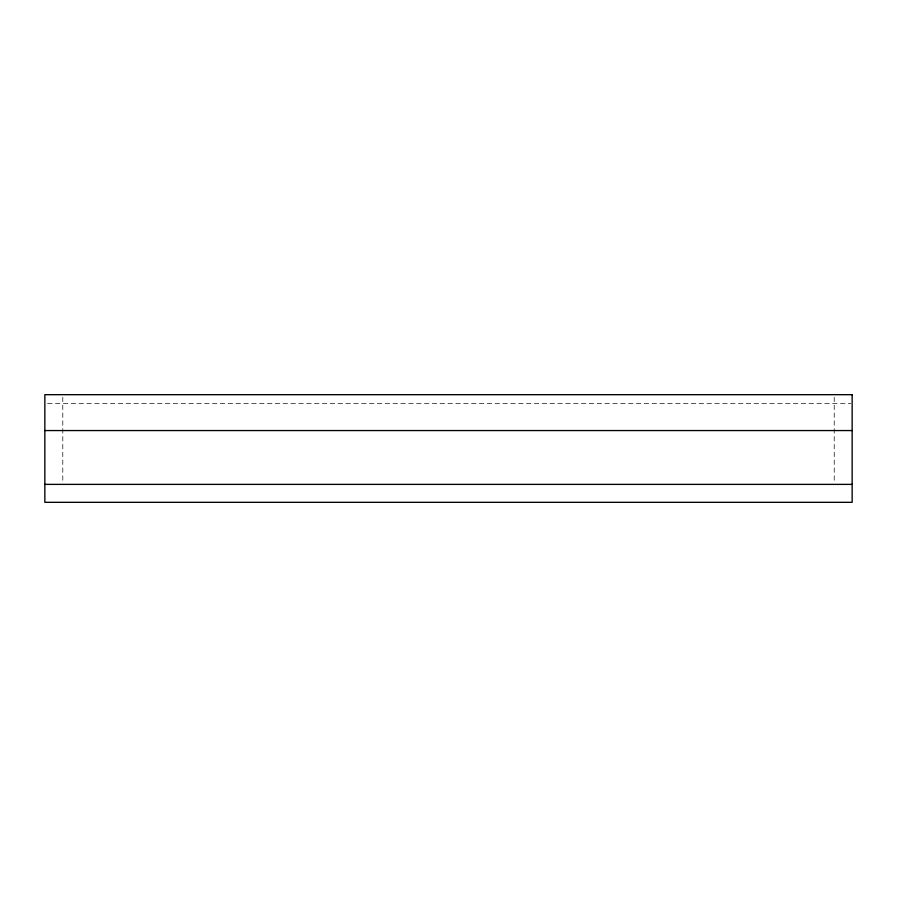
<?xml version="1.0" encoding="UTF-8"?>
<svg xmlns="http://www.w3.org/2000/svg" width="897" height="897" viewBox="0 0 897 897"><rect width="100%" height="100%" fill="white"/><g stroke="black" fill="none" stroke-linecap="round" stroke-linejoin="round"><path stroke-width="0.67" stroke-dasharray="4.49 3.36" d="M47.608 403.65L850.771 403.65M834.21 397.248L834.21 482.99M62.79 397.248L62.79 482.99"/><path stroke-width="1.35" d="M44.85 430.56L852.15 430.56M44.85 484.38L852.15 484.38M852.15 394.68L44.85 394.68L44.85 502.32L852.15 502.32L852.15 394.68"/></g></svg>
